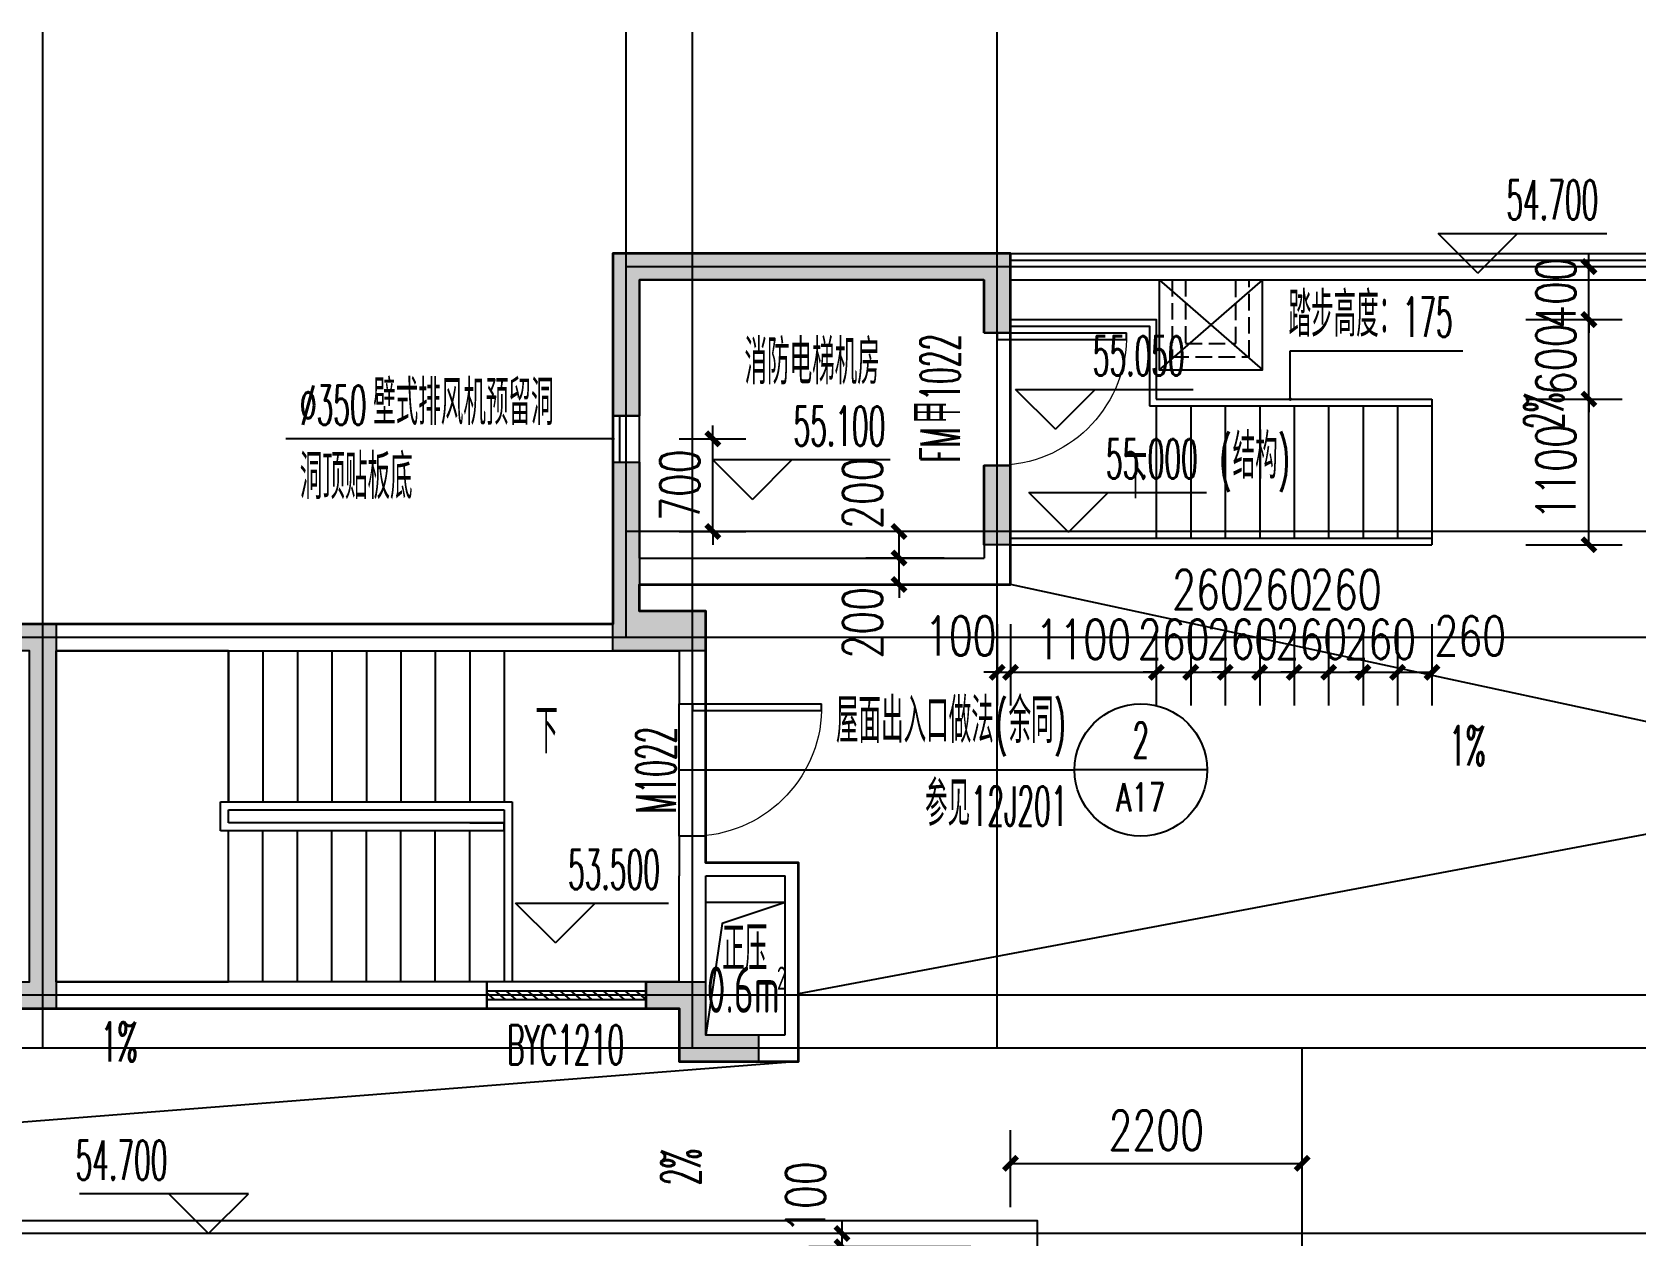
# Model space of a CAD drawing. Extents: x -59851 to 653804, y -249523 to 437614.
# Drawn here: x -12896 to -795, y -156412 to -147323 of the extents above; entities that cross this region are included whole.
import ezdxf
from ezdxf.enums import TextEntityAlignment as Align

# ---------------------------------------------------------------- set-up
doc = ezdxf.new("R2010")
doc.units = 0
doc.header["$LTSCALE"] = 1000
doc.header["$MEASUREMENT"] = 0
doc.linetypes.add('DASH', pattern=[0.35, 0.25, -0.1])
doc.layers.add('33计全面积外廓线', color=21, linetype='Continuous', lineweight=35)
for name, color, linetype in [('A-ROOF', 7, 'Continuous'), ('A-洞口', 105, 'Continuous'), ('A-烟气道', 105, 'Continuous'), ('A-第三道尺寸线', 105, 'Continuous'), ('CURTWALL', 4, 'Continuous'), ('DIM_ELEV', 3, 'Continuous'), ('DIM_IDEN', 3, 'Continuous'), ('DIM_LEAD', 3, 'Continuous'), ('DIM_SYMB', 3, 'Continuous'), ('DOOR_FIRE', 4, 'Continuous'), ('DOOR_FIRE_TEXT', 7, 'Continuous'), ('DOTE', 16, 'Continuous'), ('LABEL_PM', 7, 'Continuous'), ('PUB_HATCH', 8, 'Continuous'), ('PUB_TEXT', 7, 'Continuous'), ('STAIR', 5, 'Continuous'), ('WALL', 2, 'Continuous'), ('WINDOW', 4, 'Continuous'), ('WINDOW_TEXT', 7, 'Continuous'), ('ys', 154, 'Continuous'), ('剪力墙', 6, 'Continuous')]:
    doc.layers.add(name, color=color, linetype=linetype)
doc.styles.add('_TCH_DIM', font='SIMPLEX.shx', dxfattribs={"width": 0.7, "bigfont": 'GBCBIG.shx'})
doc.styles.add('_TCH_DIM_T3', font='SIMPLEX.shx', dxfattribs={"width": 0.705882, "bigfont": 'GBCBIG.shx'})
doc.styles.add('_TCH_WINDOW', font='SIMPLEX.shx', dxfattribs={"width": 0.7, "height": 3.5, "bigfont": 'GBCBIG.shx'})
doc.styles.get("Standard").update_dxf_attribs({"font": 'gbenor.shx', "width": 0.7, "bigfont": 'gbcbig.shx'})
doc.dimstyles.new('_TCH_ARCH&&100', dxfattribs={"dimtxt": 297.5, "dimasz": 100, "dimexe": 250, "dimexo": 300, "dimgap": 100, "dimtad": 1, "dimdec": 0, "dimzin": 0, "dimdsep": 46, "dimtxsty": '_TCH_DIM_T3', "dimblk": 'ARCHTICK', "dimcen": 0.09, "dimclrt": 7, "dimazin": 2, "dimtfac": 1, "dimtdec": 0, "dimtix": 1, "dimtmove": 2, "dimatfit": 3, "dimfxl": 0, "dimtolj": 1, "dimtzin": 0, "dimarcsym": 0})

# ---------------------------------------------------------------- blocks, each defined once
blk = doc.blocks.new('jifangcengjlq0329')
at = {"layer": 'PUB_HATCH'}
h = blk.add_hatch(color=256, dxfattribs=at)
h.paths.add_polyline_path([(-5514, -72537), (-5714, -72537), (-5714, -72937), (-5714, -73137), (-5514, -73137)])
h.paths.add_polyline_path([(-8514, -72162), (-8314, -72162), (-8314, -71137), (-5714, -71137), (-5714, -71537), (-5514, -71537), (-5514, -70937), (-8514, -70937)])
h.paths.add_polyline_path([(-8314, -72512), (-8514, -72512), (-8514, -73937), (-8014, -73937), (-7814, -73937), (-7814, -73637), (-8314, -73637), (-8314, -73137), (-8314, -72937)])
for points in [[(-14314, -73737), (-12714, -73737), (-12714, -76637), (-14314, -76637), (-14314, -76437), (-12914, -76437), (-12914, -73937), (-14314, -73937)], [(-8014, -77037), (-8014, -76637), (-8264, -76637), (-8264, -76437), (-7814, -76437), (-7814, -76837), (-7414, -76837), (-7414, -77037)]]:
    blk.add_hatch(color=256, dxfattribs=at).paths.add_polyline_path(points)
at = {"layer": '剪力墙'}
for points in [[(-5714, -71537), (-5714, -71137), (-8314, -71137), (-8314, -72162), (-8514, -72162), (-8514, -70937), (-5514, -70937), (-5514, -71537), (-5714, -71537)], [(-8314, -72512), (-8314, -72937), (-8314, -72937), (-8314, -73137), (-8314, -73137), (-8314, -73637), (-7814, -73637), (-7814, -73937), (-7814, -73937), (-8014, -73937), (-8014, -73937), (-8514, -73937), (-8514, -72512), (-8314, -72512)], [(-5514, -72537), (-5514, -73137), (-5714, -73137), (-5714, -72937), (-5714, -72937), (-5714, -72537), (-5514, -72537)], [(-12714, -73937), (-12714, -73937)], [(-12714, -76437), (-12714, -76437)]]:
    blk.add_lwpolyline(points, dxfattribs=at)
for points in [[(-14314, -73737), (-12714, -73737), (-12714, -76637), (-14314, -76637), (-14314, -76437), (-12914, -76437), (-12914, -73937), (-14314, -73937)], [(-8014, -77037), (-8014, -76637), (-8264, -76637), (-8264, -76437), (-7814, -76437), (-7814, -76837), (-7414, -76837), (-7414, -77037)]]:
    blk.add_lwpolyline(points, close=True, dxfattribs=at)
blk = doc.blocks.new('zhouxianssceng0329')
at = {"layer": 'DOTE'}
for p, q in [((-12814, 148798), (-12814, 156469)), ((-8414, 151898), (-8414, 156469)), ((-7914, 148798), (-7914, 156469)), ((-5614, 148798), (-5614, 156469)), ((5501, 154698), (-8414, 154698)), ((5501, 152698), (-8414, 152698)), ((5501, 151898), (-20014, 151898)), ((5501, 149198), (-22014, 149198)), ((5501, 148798), (-44989, 148798)), ((-3314, 132090), (-3314, 148798)), ((5501, 147398), (-22014, 147398))]:
    blk.add_line(p, q, dxfattribs=at)
blk = doc.blocks.new('ditjlt')
at = {"layer": 'DIM_SYMB'}
blk.add_lwpolyline([(-4414, -143877, 0, 0, 0), (-2634, -143877, 80, 0, 0), (-2334, -143877, 0, 0, 0)], format="xyseb", dxfattribs=at)
at = {"layer": 'STAIR'}
for points in [[(-5514, -142702), (-4414, -142702), (-4414, -143302)], [(-5514, -142752), (-4464, -142752), (-4464, -143352)], [(-4464, -143352), (-2334, -143352)], [(-4414, -143302), (-2334, -143302)], [(-4414, -143352), (-4414, -144352)], [(-4414, -143352), (-4414, -144352)], [(-4154, -143352), (-4154, -144352)], [(-3894, -143352), (-3894, -144352)], [(-3634, -143352), (-3634, -144352)], [(-3374, -143352), (-3374, -144352)], [(-3114, -143352), (-3114, -144352)], [(-2854, -143352), (-2854, -144352)], [(-2594, -143352), (-2594, -144352)], [(-2334, -143302), (-2334, -144402)], [(-5514, -144352), (-2334, -144352)], [(-5514, -144402), (-2334, -144402)]]:
    blk.add_lwpolyline(points, dxfattribs=at)
at = {"layer": 'PUB_TEXT', "style": '_TCH_DIM', "width": 0.7}
blk.add_text('下', height=338, dxfattribs=at).set_placement((-4652, -144052))
blk = doc.blocks.new('jifangcengxiugai0420')
at = {"layer": 'A-ROOF'}
for points in [[(68134, -142202), (75234, -142202), (75234, -149502), (76334, -149502), (76334, -152802), (73434, -152802), (73434, -153702), (77634, -153702), (77634, -164102), (74634, -164102), (74634, -164202), (70434, -164202), (70434, -164102)], [(68134, -142252), (75184, -142252), (75184, -149552), (76284, -149552), (76284, -152752), (73384, -152752), (73384, -153752), (77584, -153752), (77584, -164052), (74584, -164052), (74584, -164152), (70434, -164152)], [(68134, -142402), (75034, -142402), (75034, -149702), (76134, -149702), (76134, -152602), (73234, -152602), (73234, -153902), (77434, -153902), (77434, -163902), (74434, -163902), (74434, -164002), (70434, -164002)], [(55834, -149602), (55834, -149502), (68334, -149502), (68334, -153702), (57634, -153702), (57634, -156802), (55834, -156802), (55834, -153302)]]:
    blk.add_lwpolyline(points, dxfattribs=at)
at = {"layer": 'A-烟气道'}
for points in [[(69254, -142402), (69254, -143082), (70034, -143082), (70034, -142402)], [(69254, -142402), (70034, -143082)], [(70034, -142402), (69254, -143082)]]:
    blk.add_lwpolyline(points, dxfattribs=at)
at = {"layer": 'A-烟气道', "linetype": 'DASH', "ltscale": 0.5}
for points in [[(69354, -142402), (69354, -142982), (69934, -142982), (69934, -142402)], [(69454, -142402), (69454, -142882), (69834, -142882), (69834, -142402)]]:
    blk.add_lwpolyline(points, dxfattribs=at)
at = {"layer": 'DIM_ELEV'}
for p, q in [((71659, -142352), (71359, -142052)), ((71359, -142052), (72633, -142052)), ((71659, -142352), (71959, -142052)), ((62384, -149302), (61110, -149302)), ((62084, -149602), (61784, -149302)), ((62084, -149602), (62384, -149302))]:
    blk.add_line(p, q, dxfattribs=at)
at = {"layer": 'PUB_TEXT', "style": '_TCH_DIM', "width": 0.494118}
for p in [(71875, -141947), (61080, -149197)]:
    blk.add_text('54.700', height=297.5, dxfattribs=at).set_placement(p)
blk = doc.blocks.new('_ArchTick')
at = {"color": 0, "linetype": 'ByBlock', "const_width": 0.4}
blk.add_lwpolyline([(-0.5, -0.5), (0.5, 0.5)], dxfattribs=at)
blk = doc.blocks.new('*D1122')
at = {"layer": 'A-第三道尺寸线', "color": 0, "lineweight": -2, "transparency": 16777216}
for p, q in [((-8014, -150394), (-7510, -150394)), ((-7760, -150394), (-7760, -150294)), ((-7760, -151094), (-7760, -150394)), ((-8014, -151094), (-7510, -151094)), ((-7760, -151094), (-7760, -151194))]:
    blk.add_line(p, q, dxfattribs=at)
at = {"layer": 'Defpoints', "color": 0, "transparency": 16777216}
for p in [(-8314, -150394), (-7760, -150394), (-8314, -151094)]:
    blk.add_point(p, dxfattribs=at)
at = {"layer": 'A-第三道尺寸线', "color": 0, "lineweight": -2, "transparency": 16777216, "xscale": 100, "yscale": 100, "zscale": 100}
for p, rotation in [((-7760, -150394), 270), ((-7760, -151094), 90)]:
    blk.add_blockref('_ArchTick', p, dxfattribs=dict(at, rotation=rotation))
at = {"layer": 'A-第三道尺寸线', "color": 7, "transparency": 16777216, "insert": (-8009, -150744), "char_height": 297.5, "attachment_point": 5, "rotation": 90, "style": '_TCH_DIM_T3'}
blk.add_mtext('\\A1;700', dxfattribs=at)
blk = doc.blocks.new('*D1161')
at = {"layer": 'A-第三道尺寸线', "color": 0, "lineweight": -2, "transparency": 16777216}
for p, q in [((-6014, -151094), (-6605, -151094)), ((-6355, -151294), (-6355, -151094)), ((-6014, -151294), (-6605, -151294))]:
    blk.add_line(p, q, dxfattribs=at)
at = {"layer": 'Defpoints', "color": 0, "transparency": 16777216}
for p in [(-6355, -151094), (-5714, -151094), (-5714, -151294)]:
    blk.add_point(p, dxfattribs=at)
at = {"layer": 'A-第三道尺寸线', "color": 0, "lineweight": -2, "transparency": 16777216, "xscale": 100, "yscale": 100, "zscale": 100}
for p, rotation in [((-6355, -151094), 90), ((-6355, -151294), 270)]:
    blk.add_blockref('_ArchTick', p, dxfattribs=dict(at, rotation=rotation))
at = {"layer": 'A-第三道尺寸线', "color": 7, "transparency": 16777216, "insert": (-6630, -150805), "char_height": 297.5, "attachment_point": 5, "rotation": 90, "style": '_TCH_DIM_T3'}
blk.add_mtext('\\A1;200', dxfattribs=at)
blk = doc.blocks.new('*D1162')
at = {"layer": 'A-第三道尺寸线', "color": 0, "lineweight": -2, "transparency": 16777216}
for p, q in [((-6355, -151294), (-6355, -151194)), ((-6014, -151294), (-6605, -151294)), ((-6355, -151494), (-6355, -151294)), ((-6014, -151494), (-6605, -151494)), ((-6355, -151494), (-6355, -151594))]:
    blk.add_line(p, q, dxfattribs=at)
at = {"layer": 'Defpoints', "color": 0, "transparency": 16777216}
for p in [(-6355, -151294), (-5714, -151294), (-5714, -151494)]:
    blk.add_point(p, dxfattribs=at)
at = {"layer": 'A-第三道尺寸线', "color": 0, "lineweight": -2, "transparency": 16777216, "xscale": 100, "yscale": 100, "zscale": 100}
for p, rotation in [((-6355, -151294), 270), ((-6355, -151494), 90)]:
    blk.add_blockref('_ArchTick', p, dxfattribs=dict(at, rotation=rotation))
at = {"layer": 'A-第三道尺寸线', "color": 7, "transparency": 16777216, "insert": (-6630, -151783), "char_height": 297.5, "attachment_point": 5, "rotation": 90, "style": '_TCH_DIM_T3'}
blk.add_mtext('\\A1;200', dxfattribs=at)
blk = doc.blocks.new('*D1238')
at = {"layer": 'A-第三道尺寸线', "color": 0, "lineweight": -2, "transparency": 16777216}
for p, q in [((-5514, -156194), (-5514, -155614)), ((-3314, -156194), (-3314, -155614)), ((-5514, -155864), (-3314, -155864))]:
    blk.add_line(p, q, dxfattribs=at)
at = {"layer": 'Defpoints', "color": 0, "transparency": 16777216}
for p in [(-3314, -155864), (-5514, -156494), (-3314, -156494)]:
    blk.add_point(p, dxfattribs=at)
at = {"layer": 'A-第三道尺寸线', "color": 0, "lineweight": -2, "transparency": 16777216, "xscale": 100, "yscale": 100, "zscale": 100, "rotation": 180}
blk.add_blockref('_ArchTick', (-5514, -155864), dxfattribs=at)
at = {"layer": 'A-第三道尺寸线', "color": 0, "lineweight": -2, "transparency": 16777216, "xscale": 100, "yscale": 100, "zscale": 100}
blk.add_blockref('_ArchTick', (-3314, -155864), dxfattribs=at)
at = {"layer": 'A-第三道尺寸线', "color": 7, "transparency": 16777216, "insert": (-4414, -155615), "char_height": 297.5, "attachment_point": 5, "style": '_TCH_DIM_T3'}
blk.add_mtext('\\A1;2200', dxfattribs=at)
blk = doc.blocks.new('*D1253')
at = {"layer": 'A-第三道尺寸线', "color": 0, "lineweight": -2, "transparency": 16777216}
for p, q in [((-6785, -156394), (-6785, -156294)), ((-5814, -156394), (-7035, -156394)), ((-6785, -156494), (-6785, -156394)), ((-5814, -156494), (-7035, -156494)), ((-6785, -156494), (-6785, -156594))]:
    blk.add_line(p, q, dxfattribs=at)
at = {"layer": 'Defpoints', "color": 0, "transparency": 16777216}
for p in [(-6785, -156394), (-5514, -156394), (-5514, -156494)]:
    blk.add_point(p, dxfattribs=at)
at = {"layer": 'A-第三道尺寸线', "color": 0, "lineweight": -2, "transparency": 16777216, "xscale": 100, "yscale": 100, "zscale": 100}
for p, rotation in [((-6785, -156394), 270), ((-6785, -156494), 90)]:
    blk.add_blockref('_ArchTick', p, dxfattribs=dict(at, rotation=rotation))
at = {"layer": 'A-第三道尺寸线', "color": 7, "transparency": 16777216, "insert": (-7060, -156119), "char_height": 297.5, "attachment_point": 5, "rotation": 90, "style": '_TCH_DIM_T3'}
blk.add_mtext('\\A1;100', dxfattribs=at)
blk = doc.blocks.new('*D1267')
at = {"layer": 'A-第三道尺寸线', "color": 0, "lineweight": -2, "transparency": 16777216}
for p, q in [((-1150, -149094), (-1150, -148994)), ((-1625, -149094), (-900, -149094)), ((-1150, -149494), (-1150, -149094)), ((-1625, -149494), (-900, -149494)), ((-1150, -149494), (-1150, -149594))]:
    blk.add_line(p, q, dxfattribs=at)
at = {"layer": 'Defpoints', "color": 0, "transparency": 16777216}
for p in [(-1925, -149094), (-1150, -149094), (-1925, -149494)]:
    blk.add_point(p, dxfattribs=at)
at = {"layer": 'A-第三道尺寸线', "color": 0, "lineweight": -2, "transparency": 16777216, "xscale": 100, "yscale": 100, "zscale": 100}
for p, rotation in [((-1150, -149094), 270), ((-1150, -149494), 90)]:
    blk.add_blockref('_ArchTick', p, dxfattribs=dict(at, rotation=rotation))
at = {"layer": 'A-第三道尺寸线', "color": 7, "transparency": 16777216, "insert": (-1399, -149294), "char_height": 297.5, "attachment_point": 5, "rotation": 90, "style": '_TCH_DIM_T3'}
blk.add_mtext('\\A1;400', dxfattribs=at)
blk = doc.blocks.new('*D1268')
at = {"layer": 'A-第三道尺寸线', "color": 0, "lineweight": -2, "transparency": 16777216}
for p, q in [((-1150, -149494), (-1150, -149394)), ((-1625, -149494), (-900, -149494)), ((-1150, -150094), (-1150, -149494)), ((-1625, -150094), (-900, -150094)), ((-1150, -150094), (-1150, -150194))]:
    blk.add_line(p, q, dxfattribs=at)
at = {"layer": 'Defpoints', "color": 0, "transparency": 16777216}
for p in [(-1925, -149494), (-1150, -149494), (-1925, -150094)]:
    blk.add_point(p, dxfattribs=at)
at = {"layer": 'A-第三道尺寸线', "color": 0, "lineweight": -2, "transparency": 16777216, "xscale": 100, "yscale": 100, "zscale": 100}
for p, rotation in [((-1150, -149494), 270), ((-1150, -150094), 90)]:
    blk.add_blockref('_ArchTick', p, dxfattribs=dict(at, rotation=rotation))
at = {"layer": 'A-第三道尺寸线', "color": 7, "transparency": 16777216, "insert": (-1399, -149794), "char_height": 297.5, "attachment_point": 5, "rotation": 90, "style": '_TCH_DIM_T3'}
blk.add_mtext('\\A1;600', dxfattribs=at)
blk = doc.blocks.new('*D1269')
at = {"layer": 'A-第三道尺寸线', "color": 0, "lineweight": -2, "transparency": 16777216}
for p, q in [((-1625, -150094), (-900, -150094)), ((-1150, -151194), (-1150, -150094)), ((-1625, -151194), (-900, -151194))]:
    blk.add_line(p, q, dxfattribs=at)
at = {"layer": 'Defpoints', "color": 0, "transparency": 16777216}
for p in [(-1925, -150094), (-1150, -150094), (-1925, -151194)]:
    blk.add_point(p, dxfattribs=at)
at = {"layer": 'A-第三道尺寸线', "color": 0, "lineweight": -2, "transparency": 16777216, "xscale": 100, "yscale": 100, "zscale": 100}
for p, rotation in [((-1150, -150094), 90), ((-1150, -151194), 270)]:
    blk.add_blockref('_ArchTick', p, dxfattribs=dict(at, rotation=rotation))
at = {"layer": 'A-第三道尺寸线', "color": 7, "transparency": 16777216, "insert": (-1399, -150644), "char_height": 297.5, "attachment_point": 5, "rotation": 90, "style": '_TCH_DIM_T3'}
blk.add_mtext('\\A1;1100', dxfattribs=at)
blk = doc.blocks.new('*D1530')
at = {"layer": 'A-第三道尺寸线', "color": 0, "lineweight": -2, "transparency": 16777216}
for p, q in [((-2594, -151794), (-2594, -152407)), ((-2334, -151794), (-2334, -152407)), ((-2594, -152157), (-2334, -152157))]:
    blk.add_line(p, q, dxfattribs=at)
at = {"layer": 'Defpoints', "color": 0, "transparency": 16777216}
for p in [(-2594, -151494), (-2334, -151494), (-2334, -152157)]:
    blk.add_point(p, dxfattribs=at)
at = {"layer": 'A-第三道尺寸线', "color": 0, "lineweight": -2, "transparency": 16777216, "xscale": 100, "yscale": 100, "zscale": 100, "rotation": 180}
blk.add_blockref('_ArchTick', (-2594, -152157), dxfattribs=at)
at = {"layer": 'A-第三道尺寸线', "color": 0, "lineweight": -2, "transparency": 16777216, "xscale": 100, "yscale": 100, "zscale": 100}
blk.add_blockref('_ArchTick', (-2334, -152157), dxfattribs=at)
at = {"layer": 'A-第三道尺寸线', "color": 7, "transparency": 16777216, "insert": (-2045, -151882), "char_height": 297.5, "attachment_point": 5, "style": '_TCH_DIM_T3'}
blk.add_mtext('\\A1;260', dxfattribs=at)
blk = doc.blocks.new('*D1531')
at = {"layer": 'A-第三道尺寸线', "color": 0, "lineweight": -2, "transparency": 16777216}
for p, q in [((-2854, -151794), (-2854, -152407)), ((-2594, -151794), (-2594, -152407)), ((-2854, -152157), (-2954, -152157)), ((-2854, -152157), (-2594, -152157)), ((-2594, -152157), (-2494, -152157))]:
    blk.add_line(p, q, dxfattribs=at)
at = {"layer": 'Defpoints', "color": 0, "transparency": 16777216}
for p in [(-2854, -151494), (-2594, -151494), (-2594, -152157)]:
    blk.add_point(p, dxfattribs=at)
at = {"layer": 'A-第三道尺寸线', "color": 0, "lineweight": -2, "transparency": 16777216, "xscale": 100, "yscale": 100, "zscale": 100}
blk.add_blockref('_ArchTick', (-2854, -152157), dxfattribs=at)
at = {"layer": 'A-第三道尺寸线', "color": 0, "lineweight": -2, "transparency": 16777216, "xscale": 100, "yscale": 100, "zscale": 100, "rotation": 180}
blk.add_blockref('_ArchTick', (-2594, -152157), dxfattribs=at)
at = {"layer": 'A-第三道尺寸线', "color": 7, "transparency": 16777216, "insert": (-2724, -151908), "char_height": 297.5, "attachment_point": 5, "style": '_TCH_DIM_T3'}
blk.add_mtext('\\A1;260', dxfattribs=at)
blk = doc.blocks.new('*D1532')
at = {"layer": 'A-第三道尺寸线', "color": 0, "lineweight": -2, "transparency": 16777216}
for p, q in [((-3114, -151794), (-3114, -152407)), ((-2854, -151794), (-2854, -152407)), ((-3114, -152157), (-2854, -152157))]:
    blk.add_line(p, q, dxfattribs=at)
at = {"layer": 'Defpoints', "color": 0, "transparency": 16777216}
for p in [(-3114, -151494), (-2854, -151494), (-2854, -152157)]:
    blk.add_point(p, dxfattribs=at)
at = {"layer": 'A-第三道尺寸线', "color": 0, "lineweight": -2, "transparency": 16777216, "xscale": 100, "yscale": 100, "zscale": 100, "rotation": 180}
blk.add_blockref('_ArchTick', (-3114, -152157), dxfattribs=at)
at = {"layer": 'A-第三道尺寸线', "color": 0, "lineweight": -2, "transparency": 16777216, "xscale": 100, "yscale": 100, "zscale": 100}
blk.add_blockref('_ArchTick', (-2854, -152157), dxfattribs=at)
at = {"layer": 'A-第三道尺寸线', "color": 7, "transparency": 16777216, "insert": (-2984, -151532), "char_height": 297.5, "attachment_point": 5, "style": '_TCH_DIM_T3'}
blk.add_mtext('\\A1;260', dxfattribs=at)
blk = doc.blocks.new('*D1533')
at = {"layer": 'A-第三道尺寸线', "color": 0, "lineweight": -2, "transparency": 16777216}
for p, q in [((-3374, -151794), (-3374, -152407)), ((-3114, -151794), (-3114, -152407)), ((-3374, -152157), (-3474, -152157)), ((-3374, -152157), (-3114, -152157)), ((-3114, -152157), (-3014, -152157))]:
    blk.add_line(p, q, dxfattribs=at)
at = {"layer": 'Defpoints', "color": 0, "transparency": 16777216}
for p in [(-3374, -151494), (-3114, -151494), (-3114, -152157)]:
    blk.add_point(p, dxfattribs=at)
at = {"layer": 'A-第三道尺寸线', "color": 0, "lineweight": -2, "transparency": 16777216, "xscale": 100, "yscale": 100, "zscale": 100}
blk.add_blockref('_ArchTick', (-3374, -152157), dxfattribs=at)
at = {"layer": 'A-第三道尺寸线', "color": 0, "lineweight": -2, "transparency": 16777216, "xscale": 100, "yscale": 100, "zscale": 100, "rotation": 180}
blk.add_blockref('_ArchTick', (-3114, -152157), dxfattribs=at)
at = {"layer": 'A-第三道尺寸线', "color": 7, "transparency": 16777216, "insert": (-3244, -151908), "char_height": 297.5, "attachment_point": 5, "style": '_TCH_DIM_T3'}
blk.add_mtext('\\A1;260', dxfattribs=at)
blk = doc.blocks.new('*D1534')
at = {"layer": 'A-第三道尺寸线', "color": 0, "lineweight": -2, "transparency": 16777216}
for p, q in [((-3634, -151794), (-3634, -152407)), ((-3374, -151794), (-3374, -152407)), ((-3634, -152157), (-3374, -152157))]:
    blk.add_line(p, q, dxfattribs=at)
at = {"layer": 'Defpoints', "color": 0, "transparency": 16777216}
for p in [(-3634, -151494), (-3374, -151494), (-3374, -152157)]:
    blk.add_point(p, dxfattribs=at)
at = {"layer": 'A-第三道尺寸线', "color": 0, "lineweight": -2, "transparency": 16777216, "xscale": 100, "yscale": 100, "zscale": 100, "rotation": 180}
blk.add_blockref('_ArchTick', (-3634, -152157), dxfattribs=at)
at = {"layer": 'A-第三道尺寸线', "color": 0, "lineweight": -2, "transparency": 16777216, "xscale": 100, "yscale": 100, "zscale": 100}
blk.add_blockref('_ArchTick', (-3374, -152157), dxfattribs=at)
at = {"layer": 'A-第三道尺寸线', "color": 7, "transparency": 16777216, "insert": (-3504, -151532), "char_height": 297.5, "attachment_point": 5, "style": '_TCH_DIM_T3'}
blk.add_mtext('\\A1;260', dxfattribs=at)
blk = doc.blocks.new('*D1535')
at = {"layer": 'A-第三道尺寸线', "color": 0, "lineweight": -2, "transparency": 16777216}
for p, q in [((-3894, -151794), (-3894, -152407)), ((-3634, -151794), (-3634, -152407)), ((-3894, -152157), (-3994, -152157)), ((-3894, -152157), (-3634, -152157)), ((-3634, -152157), (-3534, -152157))]:
    blk.add_line(p, q, dxfattribs=at)
at = {"layer": 'Defpoints', "color": 0, "transparency": 16777216}
for p in [(-3894, -151494), (-3634, -151494), (-3634, -152157)]:
    blk.add_point(p, dxfattribs=at)
at = {"layer": 'A-第三道尺寸线', "color": 0, "lineweight": -2, "transparency": 16777216, "xscale": 100, "yscale": 100, "zscale": 100}
blk.add_blockref('_ArchTick', (-3894, -152157), dxfattribs=at)
at = {"layer": 'A-第三道尺寸线', "color": 0, "lineweight": -2, "transparency": 16777216, "xscale": 100, "yscale": 100, "zscale": 100, "rotation": 180}
blk.add_blockref('_ArchTick', (-3634, -152157), dxfattribs=at)
at = {"layer": 'A-第三道尺寸线', "color": 7, "transparency": 16777216, "insert": (-3764, -151908), "char_height": 297.5, "attachment_point": 5, "style": '_TCH_DIM_T3'}
blk.add_mtext('\\A1;260', dxfattribs=at)
blk = doc.blocks.new('*D1536')
at = {"layer": 'A-第三道尺寸线', "color": 0, "lineweight": -2, "transparency": 16777216}
for p, q in [((-4154, -151794), (-4154, -152407)), ((-3894, -151794), (-3894, -152407)), ((-4154, -152157), (-3894, -152157))]:
    blk.add_line(p, q, dxfattribs=at)
at = {"layer": 'Defpoints', "color": 0, "transparency": 16777216}
for p in [(-4154, -151494), (-3894, -151494), (-3894, -152157)]:
    blk.add_point(p, dxfattribs=at)
at = {"layer": 'A-第三道尺寸线', "color": 0, "lineweight": -2, "transparency": 16777216, "xscale": 100, "yscale": 100, "zscale": 100, "rotation": 180}
blk.add_blockref('_ArchTick', (-4154, -152157), dxfattribs=at)
at = {"layer": 'A-第三道尺寸线', "color": 0, "lineweight": -2, "transparency": 16777216, "xscale": 100, "yscale": 100, "zscale": 100}
blk.add_blockref('_ArchTick', (-3894, -152157), dxfattribs=at)
at = {"layer": 'A-第三道尺寸线', "color": 7, "transparency": 16777216, "insert": (-4024, -151532), "char_height": 297.5, "attachment_point": 5, "style": '_TCH_DIM_T3'}
blk.add_mtext('\\A1;260', dxfattribs=at)
blk = doc.blocks.new('*D1537')
at = {"layer": 'A-第三道尺寸线', "color": 0, "lineweight": -2, "transparency": 16777216}
for p, q in [((-4414, -151794), (-4414, -152407)), ((-4154, -151794), (-4154, -152407)), ((-4414, -152157), (-4514, -152157)), ((-4414, -152157), (-4154, -152157)), ((-4154, -152157), (-4054, -152157))]:
    blk.add_line(p, q, dxfattribs=at)
at = {"layer": 'Defpoints', "color": 0, "transparency": 16777216}
for p in [(-4414, -151494), (-4154, -151494), (-4154, -152157)]:
    blk.add_point(p, dxfattribs=at)
at = {"layer": 'A-第三道尺寸线', "color": 0, "lineweight": -2, "transparency": 16777216, "xscale": 100, "yscale": 100, "zscale": 100}
blk.add_blockref('_ArchTick', (-4414, -152157), dxfattribs=at)
at = {"layer": 'A-第三道尺寸线', "color": 0, "lineweight": -2, "transparency": 16777216, "xscale": 100, "yscale": 100, "zscale": 100, "rotation": 180}
blk.add_blockref('_ArchTick', (-4154, -152157), dxfattribs=at)
at = {"layer": 'A-第三道尺寸线', "color": 7, "transparency": 16777216, "insert": (-4284, -151908), "char_height": 297.5, "attachment_point": 5, "style": '_TCH_DIM_T3'}
blk.add_mtext('\\A1;260', dxfattribs=at)
blk = doc.blocks.new('*D1538')
at = {"layer": 'A-第三道尺寸线', "color": 0, "lineweight": -2, "transparency": 16777216}
for p, q in [((-5514, -151794), (-5514, -152407)), ((-4414, -151794), (-4414, -152407)), ((-5514, -152157), (-4414, -152157))]:
    blk.add_line(p, q, dxfattribs=at)
at = {"layer": 'Defpoints', "color": 0, "transparency": 16777216}
for p in [(-5514, -151494), (-4414, -151494), (-4414, -152157)]:
    blk.add_point(p, dxfattribs=at)
at = {"layer": 'A-第三道尺寸线', "color": 0, "lineweight": -2, "transparency": 16777216, "xscale": 100, "yscale": 100, "zscale": 100, "rotation": 180}
blk.add_blockref('_ArchTick', (-5514, -152157), dxfattribs=at)
at = {"layer": 'A-第三道尺寸线', "color": 0, "lineweight": -2, "transparency": 16777216, "xscale": 100, "yscale": 100, "zscale": 100}
blk.add_blockref('_ArchTick', (-4414, -152157), dxfattribs=at)
at = {"layer": 'A-第三道尺寸线', "color": 7, "transparency": 16777216, "insert": (-4964, -151908), "char_height": 297.5, "attachment_point": 5, "style": '_TCH_DIM_T3'}
blk.add_mtext('\\A1;1100', dxfattribs=at)
blk = doc.blocks.new('*D1539')
at = {"layer": 'A-第三道尺寸线', "color": 0, "lineweight": -2, "transparency": 16777216}
for p, q in [((-5614, -151794), (-5614, -152407)), ((-5514, -151794), (-5514, -152407)), ((-5614, -152157), (-5714, -152157)), ((-5614, -152157), (-5514, -152157)), ((-5514, -152157), (-5414, -152157))]:
    blk.add_line(p, q, dxfattribs=at)
at = {"layer": 'Defpoints', "color": 0, "transparency": 16777216}
for p in [(-5614, -151494), (-5514, -151494), (-5514, -152157)]:
    blk.add_point(p, dxfattribs=at)
at = {"layer": 'A-第三道尺寸线', "color": 0, "lineweight": -2, "transparency": 16777216, "xscale": 100, "yscale": 100, "zscale": 100}
blk.add_blockref('_ArchTick', (-5614, -152157), dxfattribs=at)
at = {"layer": 'A-第三道尺寸线', "color": 0, "lineweight": -2, "transparency": 16777216, "xscale": 100, "yscale": 100, "zscale": 100, "rotation": 180}
blk.add_blockref('_ArchTick', (-5514, -152157), dxfattribs=at)
at = {"layer": 'A-第三道尺寸线', "color": 7, "transparency": 16777216, "insert": (-5889, -151882), "char_height": 297.5, "attachment_point": 5, "style": '_TCH_DIM_T3'}
blk.add_mtext('\\A1;100', dxfattribs=at)
blk = doc.blocks.new('$WINLIB2D$00000039')
at = {"color": 0}
for points in [[(-0.5, 0.5), (-0.5, -0.5)], [(0.5, 0.5), (-0.5, 0.5)], [(0.5, -0.5), (0.5, 0.5)], [(-0.5, 0.167), (0.5, 0.167)], [(-0.384, -0.167), (-0.448, 0.167)], [(-0.316, -0.167), (-0.38, 0.167)], [(-0.248, -0.167), (-0.312, 0.167)], [(-0.18, -0.167), (-0.244, 0.167)], [(-0.112, -0.167), (-0.176, 0.167)], [(-0.044, -0.167), (-0.108, 0.167)], [(0.024, -0.167), (-0.04, 0.167)], [(0.092, -0.167), (0.028, 0.167)], [(0.16, -0.167), (0.096, 0.167)], [(0.228, -0.167), (0.164, 0.167)], [(0.296, -0.167), (0.232, 0.167)], [(0.364, -0.167), (0.3, 0.167)], [(0.432, -0.167), (0.368, 0.167)], [(0.5, -0.167), (0.436, 0.167)], [(-0.452, -0.167), (-0.5, 0.084)], [(-0.5, -0.167), (0.5, -0.167)], [(0.5, -0.5), (-0.5, -0.5)]]:
    blk.add_lwpolyline(points, dxfattribs=at)
blk = doc.blocks.new('$DorLib2D$00000001')
for p, q in [((0.45, 0.975), (0.5, 0.975)), ((0.45, 0), (0.45, 0.975)), ((0.5, 0), (0.5, 0.975)), ((0.5, 0), (0.45, 0))]:
    blk.add_line(p, q)
at = {"lineweight": 13}
blk.add_arc((0.475, 0), 0.975, 91.4693, 180, dxfattribs=at)

msp = doc.modelspace()

# ---------------------------------------------------------------- linework, layer by layer
at = {"layer": '33计全面积外廓线'}
msp.add_lwpolyline([(-16513.7, -155094.3), (-16513.7, -154694.3), (-8013.7, -154694.3), (-8013.7, -155094.3), (-7113.7, -155094.3), (-7113.7, -153594.3), (-7813.7, -153594.3), (-7813.7, -151694.3), (-8313.7, -151694.3), (-8313.7, -151494.3), (-5513.7, -151494.3), (-5513.7, -148994.3), (-8513.7, -148994.3), (-8513.7, -151794.3), (-17813.7, -151794.3), (-17813.7, -155094.3)], close=True, dxfattribs=at)
at = {"layer": 'A-洞口'}
for points in [[(-7213.7, -153894.3), (-7813.7, -153894.3)], [(-7213.7, -153894.3), (-7689.3, -154053.1), (-7813.6, -154894.3)]]:
    msp.add_lwpolyline(points, dxfattribs=at)
at = {"layer": 'CURTWALL'}
for points in [[(-8513.7, -150219.3), (-8513.7, -150569.3)], [(-8463.7, -150219.3), (-8463.7, -150569.3)], [(-8313.7, -150569.3), (-8313.7, -150219.3)]]:
    msp.add_lwpolyline(points, dxfattribs=at)
at = {"layer": 'DIM_ELEV'}
for p, q in [((-5175, -150321.4), (-5475, -150021.4)), ((-5475, -150021.4), (-4135, -150021.4)), ((-5175, -150321.4), (-4875, -150021.4)), ((-7461.2, -150851.4), (-7761.2, -150551.4)), ((-7761.2, -150551.4), (-6421.2, -150551.4)), ((-7461.2, -150851.4), (-7161.2, -150551.4)), ((-5076.1, -151099.2), (-5376.1, -150799.2)), ((-5376.1, -150799.2), (-4036.1, -150799.2)), ((-5076.1, -151099.2), (-4776.1, -150799.2)), ((-8947.4, -154199.2), (-9247.4, -153899.2)), ((-9247.4, -153899.2), (-8094.1, -153899.2)), ((-8947.4, -154199.2), (-8647.4, -153899.2))]:
    msp.add_line(p, q, dxfattribs=at)
at = {"layer": 'DIM_IDEN'}
for p, q in [((-8013.7, -152894.3), (-7539.2, -152894.3)), ((-7539.2, -152894.3), (-5030.5, -152894.3)), ((-4030.5, -152894.3), (-5030.5, -152894.3))]:
    msp.add_line(p, q, dxfattribs=at)
msp.add_circle((-4530.5, -152894.3), 500, dxfattribs=at)
at = {"layer": 'DIM_LEAD'}
for p, q in [((-3403.7, -150094.3), (-3403.7, -149729.5)), ((-3403.7, -149729.5), (-2101, -149729.5)), ((-8792.9, -150394.3), (-10980.5, -150394.3)), ((-8513.7, -150394.3), (-8792.9, -150394.3))]:
    msp.add_line(p, q, dxfattribs=at)
at = {"layer": 'DIM_LEAD', "const_width": 13.3}
for points in [[(-3403.7, -150100.9, 1), (-3403.7, -150087.6, 1)], [(-8507, -150394.3, 1), (-8520.4, -150394.3, 1)]]:
    msp.add_lwpolyline(points, format="xyb", close=True, dxfattribs=at)
at = {"layer": 'DIM_SYMB'}
for points in [[(-1237, -149899.9, 0, 0, 0), (-1237, -150393, 80, 0, 0), (-1237, -150693, 0, 0, 0)], [(-9203.7, -152594.3, 0, 0, 0), (-12063.7, -152594.3, 0, 0, 0), (-12063.7, -153894.3, 0, 0, 0), (-10023.7, -153894.3, 80, 0, 0), (-9723.7, -153894.3, 0, 0, 0)], [(-2373.6, -152965, 0, 0, 0), (-1880.5, -152965, 80, 0, 0), (-1580.5, -152965, 0, 0, 0)], [(-12546.1, -155201, 0, 0, 0), (-12053, -155201, 80, 0, 0), (-11753, -155201, 0, 0, 0)], [(-7746.9, -156184, 0, 0, 0), (-7746.9, -155690.9, 80, 0, 0), (-7746.9, -155390.9, 0, 0, 0)]]:
    msp.add_lwpolyline(points, format="xyseb", dxfattribs=at)
at = {"layer": 'DOOR_FIRE'}
msp.add_line((-5513.7, -150594.3), (-5513.7, -149594.3), dxfattribs=at)
at = {"layer": 'STAIR'}
for p, q in [((-11413.7, -151994.3), (-12713.7, -151994.3)), ((-12713.7, -151994.3), (-12713.7, -154494.3)), ((-11413.7, -151994.3), (-9333.7, -151994.3)), ((-11413.7, -151994.3), (-11413.7, -153134.3)), ((-11413.7, -153134.3), (-11413.7, -151994.3)), ((-11153.7, -151994.3), (-11153.7, -153134.3)), ((-10893.7, -151994.3), (-10893.7, -153134.3)), ((-10633.7, -151994.3), (-10633.7, -153134.3)), ((-10373.7, -151994.3), (-10373.7, -153134.3)), ((-10113.7, -151994.3), (-10113.7, -153134.3)), ((-9853.7, -151994.3), (-9853.7, -153134.3)), ((-9593.7, -151994.3), (-9593.7, -153134.3)), ((-9333.7, -151994.3), (-9333.7, -153134.3)), ((-11473.7, -153354.3), (-11473.7, -153134.3)), ((-11473.7, -153134.3), (-9273.7, -153134.3)), ((-9273.7, -153134.3), (-9273.7, -154494.3)), ((-11413.7, -153194.3), (-9333.7, -153194.3)), ((-11413.7, -153294.3), (-11413.7, -153194.3)), ((-11413.7, -153194.3), (-9333.7, -153194.3)), ((-11413.7, -153294.3), (-11413.7, -153194.3)), ((-9593.7, -153294.3), (-11413.7, -153294.3)), ((-9333.7, -153294.3), (-11413.7, -153294.3)), ((-9593.7, -153294.3), (-9333.7, -153294.3)), ((-9333.7, -153194.3), (-9333.7, -154494.3)), ((-9333.7, -153354.3), (-9333.7, -153294.3)), ((-9333.7, -153354.3), (-11473.7, -153354.3)), ((-11413.7, -154494.3), (-11413.7, -153354.3)), ((-11413.7, -154494.3), (-11413.7, -153354.3)), ((-11153.7, -154494.3), (-11153.7, -153354.3)), ((-10893.7, -154494.3), (-10893.7, -153354.3)), ((-10633.7, -154494.3), (-10633.7, -153354.3)), ((-10373.7, -154494.3), (-10373.7, -153354.3)), ((-10113.7, -154494.3), (-10113.7, -153354.3)), ((-9853.7, -154494.3), (-9853.7, -153354.3)), ((-9593.7, -154494.3), (-9593.7, -153354.3)), ((-12713.7, -154494.3), (-11413.7, -154494.3)), ((-9593.7, -154494.3), (-11413.7, -154494.3)), ((-9273.7, -154494.3), (-9333.7, -154494.3))]:
    msp.add_line(p, q, dxfattribs=at)
at = {"layer": 'WALL'}
for p, q in [((-8513.7, -148994.3), (-5513.7, -148994.3)), ((-8513.7, -150219.3), (-8513.7, -148994.3)), ((-5513.7, -149594.3), (-5513.7, -148994.3)), ((-8313.7, -149194.3), (-5713.7, -149194.3)), ((-8313.7, -150219.3), (-8313.7, -149194.3)), ((-5713.7, -149194.3), (-5713.7, -149594.3)), ((-5713.7, -149594.3), (-5513.7, -149594.3)), ((-8513.7, -150219.3), (-8313.7, -150219.3)), ((-8513.7, -151394.3), (-8513.7, -150569.3)), ((-8513.7, -150569.3), (-8313.7, -150569.3)), ((-8313.7, -151294.3), (-8313.7, -150569.3)), ((-5513.7, -150594.3), (-5713.7, -150594.3)), ((-5713.7, -150594.3), (-5713.7, -151294.3)), ((-5513.7, -151494.3), (-5513.7, -150594.3)), ((-8313.7, -151294.3), (-5713.7, -151294.3)), ((-8513.7, -151794.3), (-8513.7, -151394.3)), ((-8313.7, -151694.3), (-8313.7, -151494.3)), ((-8313.7, -151494.3), (-5513.7, -151494.3)), ((-8313.7, -151694.3), (-7813.7, -151694.3)), ((-7813.7, -152394.3), (-7813.7, -151694.3)), ((-17713.7, -151794.3), (-12813.7, -151794.3)), ((-12813.7, -151794.3), (-8513.7, -151794.3)), ((-12713.7, -154494.3), (-12713.7, -151994.3)), ((-12713.7, -151994.3), (-8413.7, -151994.3)), ((-8413.7, -151994.3), (-8013.7, -151994.3)), ((-8013.7, -151994.3), (-8013.7, -152394.3)), ((-8013.7, -152394.3), (-7813.7, -152394.3)), ((-7813.7, -153394.3), (-8013.7, -153394.3)), ((-8013.7, -153394.3), (-8013.7, -153694.3)), ((-7813.7, -153594.3), (-7813.7, -153394.3)), ((-7813.7, -153594.3), (-7113.7, -153594.3)), ((-7113.7, -155094.3), (-7113.7, -153594.3)), ((-8013.7, -154494.3), (-8013.7, -153694.3)), ((-7813.7, -153694.3), (-7213.7, -153694.3)), ((-7813.7, -154594.3), (-7813.7, -153694.3)), ((-7213.7, -154894.3), (-7213.7, -153694.3)), ((-9463.7, -154494.3), (-12713.7, -154494.3)), ((-9463.7, -154694.3), (-9463.7, -154494.3)), ((-8013.7, -154494.3), (-8263.7, -154494.3)), ((-8263.7, -154494.3), (-8263.7, -154694.3)), ((-7813.7, -154894.3), (-7813.7, -154594.3)), ((-15313.7, -154694.3), (-12813.7, -154694.3)), ((-12813.7, -154694.3), (-9463.7, -154694.3)), ((-8263.7, -154694.3), (-8013.7, -154694.3)), ((-8013.7, -155094.3), (-8013.7, -154694.3)), ((-7813.7, -154894.3), (-7213.7, -154894.3)), ((-8013.7, -155094.3), (-7113.7, -155094.3))]:
    msp.add_line(p, q, dxfattribs=at)
at = {"layer": 'WINDOW'}
for p, q in [((-8013.7, -153394.3), (-8013.7, -152394.3)), ((-7813.7, -153394.3), (-7813.7, -152394.3))]:
    msp.add_line(p, q, dxfattribs=at)
at = {"layer": 'ys'}
for points in [[(1386.3, -152984.3), (-5513.7, -151494.3)], [(1386.3, -152984.3), (-7113.7, -154584.3)], [(-7113.7, -155094.3), (-13668.7, -155608.5), (-20223.7, -155094.3)]]:
    msp.add_lwpolyline(points, dxfattribs=at)

# ---------------------------------------------------------------- block references
for name, p in [('zhouxianssceng0329', (0, -303792.5)), ('jifangcengxiugai0420', (-73647.5, -6792.5)), ('jifangcengjlq0329', (0, -78057.3))]:
    msp.add_blockref(name, p)
at = {"layer": 'DOOR_FIRE', "xscale": 1000, "yscale": -1000, "zscale": 200, "rotation": 90}
msp.add_blockref('$DorLib2D$00000001', (-5613.7, -150094.3), dxfattribs=at)
at = {"layer": 'LABEL_PM'}
msp.add_blockref('ditjlt', (0, -6792.5), dxfattribs=at)
at = {"layer": 'WINDOW'}
ref = msp.add_blockref('$DorLib2D$00000001', (-7913.7, -152894.3), dxfattribs=dict(at, xscale=1000, yscale=-1000, zscale=1000, rotation=90))
ref.add_attrib('A', 'M1022', (-8040, -153223.3), dxfattribs={"layer": 'WINDOW_TEXT', "height": 297.5, "rotation": 90, "style": '_TCH_WINDOW', "width": 0.494118})
ref = msp.add_blockref('$WINLIB2D$00000039', (-8863.7, -154594.3), dxfattribs=dict(at, xscale=1200, yscale=200, zscale=1200))
ref.add_attrib('A', 'BYC1210', (-9311.7, -155118), dxfattribs={"layer": 'WINDOW_TEXT', "height": 297.5, "style": '_TCH_WINDOW', "width": 0.494118})

# ---------------------------------------------------------------- texts
at = {"layer": 'DOOR_FIRE_TEXT', "style": '_TCH_WINDOW'}
for s, height, width, p in [('1022', 297.5, 0.494118, (-5895.8, -150106.3)), ('甲', 337.6, 0.7, (-5895.8, -150278.3)), ('FM', 297.5, 0.494118, (-5895.8, -150572.3))]:
    msp.add_text(s, height=height, rotation=90, dxfattribs=dict(at, width=width)).set_placement(p)
at = {"layer": 'PUB_TEXT', "style": '_TCH_DIM'}
for s, height, width, p in [('踏步高度：', 337.59, 0.7, (-3416.1, -149624.5)), ('175', 297.5, 0.494118, (-2556, -149624.5)), ('55.050', 297.5, 0.494118, (-4893, -149916.4)), ('壁式排风机预留洞', 337.59, 0.7, (-10322.5, -150289.3)), ('%%c350', 297.5, 0.494118, (-10875.5, -150289.3)), ('55.100', 297.5, 0.494118, (-7151.2, -150446.4)), ('55.000', 297.5, 0.494118, (-4794.1, -150694.2)), ('(', 297.5, 0.494118, (-3936.1, -150694.2)), ('结构', 337.59, 0.7, (-3838.1, -150694.2)), (')', 297.5, 0.494118, (-3494.1, -150694.2)), ('洞顶贴板底', 337.59, 0.7, (-10875.5, -150849.3)), ('屋面出入口做法', 337.59, 0.7, (-6830.7, -152690.1)), ('(', 297.5, 0.494118, (-5626.5, -152690.1)), ('余同', 337.59, 0.7, (-5528.5, -152690.1)), (')', 297.5, 0.494118, (-5184.5, -152690.1)), ('下', 337.6, 0.7, (-9098.7, -152769.3)), ('1%', 297.5, 0.494118, (-2204.9, -152860)), ('参见', 337.59, 0.7, (-6158.5, -153315.8)), ('12J201', 297.5, 0.494118, (-5814.5, -153315.8)), ('53.500', 297.5, 0.494118, (-8852.1, -153794.2)), ('1%', 297.5, 0.494118, (-12377.4, -155096))]:
    msp.add_text(s, height=height, dxfattribs=dict(at, width=width)).set_placement(p)
at = {"layer": 'PUB_TEXT', "width": 0.7}
for s, height, p in [('消防电梯机房', 337.59, (-7520.9, -149982.8, 0)), ('正压', 337.59, (-7688.3, -154413.7, 0)), ('0.6m', 350, (-7806.7, -154727.9, 0)), ('2', 175, (-7275.8, -154552.9, 0))]:
    msp.add_text(s, height=height, dxfattribs=at).set_placement(p)
at = {"layer": 'PUB_TEXT', "style": '_TCH_DIM', "width": 0.494118}
for p in [(-1342, -150320.6), (-7851.9, -156029.2)]:
    msp.add_text('2%', height=297.5, rotation=90, dxfattribs=at).set_placement(p)
at = {"layer": 'PUB_TEXT', "style": '_TCH_DIM', "width": 0.7}
for s, height, p, p2 in [('2', 266.8, (-4592.8, -152802.5), (-4468.2, -152802.5)), ('A17', 214.23, (-4716.2, -153208.5), (-4344.8, -153208.5))]:
    msp.add_text(s, height=height, dxfattribs=at).set_placement(p, p2, align=Align.FIT)

# ---------------------------------------------------------------- dimensions: what is measured, and where the dimension line sits
at = {"layer": 'A-第三道尺寸线'}
for p1, p2, distance, picture, middle in [((-1924.7, -149494.3), (-1924.7, -149094.3), -774.7, '*D1267', (-1398.8, -149294.3)), ((-1924.7, -150094.3), (-1924.7, -149494.3), -774.7, '*D1268', (-1398.8, -149794.3)), ((-1924.7, -151194.3), (-1924.7, -150094.3), -774.7, '*D1269', (-1398.8, -150644.3)), ((-8313.7, -151094.3), (-8313.7, -150394.3), -553.7, '*D1122', (-8008.8, -150744.3)), ((-5513.7, -151494.3), (-4413.7, -151494.3), -662.7, '*D1538', (-4963.7, -151908.3)), ((-4413.7, -151494.3), (-4153.7, -151494.3), -662.7, '*D1537', (-4283.7, -151908.3)), ((-3893.7, -151494.3), (-3633.7, -151494.3), -662.7, '*D1535', (-3763.7, -151908.3)), ((-3373.7, -151494.3), (-3113.7, -151494.3), -662.7, '*D1533', (-3243.7, -151908.3)), ((-2853.7, -151494.3), (-2593.7, -151494.3), -662.7, '*D1531', (-2723.7, -151908.3)), ((-5513.7, -156494.3), (-3313.7, -156494.3), 630.8, '*D1238', (-4413.7, -155614.8))]:
    dim = msp.add_aligned_dim(p1=p1, p2=p2, distance=distance, dimstyle='_TCH_ARCH&&100', dxfattribs=at)
    dim.commit()
    dim.dimension.update_dxf_attribs({"geometry": picture, "text_midpoint": middle})
for base, p1, p2, angle, picture, middle in [((-6355, -151094.3), (-5713.7, -151294.3), (-5713.7, -151094.3), 90, '*D1161', (-6630, -150805.3)), ((-6355, -151294.3), (-5713.7, -151494.3), (-5713.7, -151294.3), 90, '*D1162', (-6630, -151783.3)), ((-3893.7, -152157), (-4153.7, -151494.3), (-3893.7, -151494.3), 0, '*D1536', (-4023.7, -151532)), ((-3373.7, -152157), (-3633.7, -151494.3), (-3373.7, -151494.3), 0, '*D1534', (-3503.7, -151532)), ((-2853.7, -152157), (-3113.7, -151494.3), (-2853.7, -151494.3), 0, '*D1532', (-2983.7, -151532)), ((-5513.7, -152157), (-5613.7, -151494.3), (-5513.7, -151494.3), 0, '*D1539', (-5888.7, -151882)), ((-2333.7, -152157), (-2593.7, -151494.3), (-2333.7, -151494.3), 0, '*D1530', (-2044.7, -151882)), ((-6784.5, -156394.3), (-5513.7, -156494.3), (-5513.7, -156394.3), 90, '*D1253', (-7059.5, -156119.3))]:
    dim = msp.add_linear_dim(base=base, p1=p1, p2=p2, angle=angle, dimstyle='_TCH_ARCH&&100', dxfattribs=at)
    dim.commit()
    dim.dimension.update_dxf_attribs({"geometry": picture, "text_midpoint": middle, "dimtype": 161})

doc.saveas('drawing.dxf')
